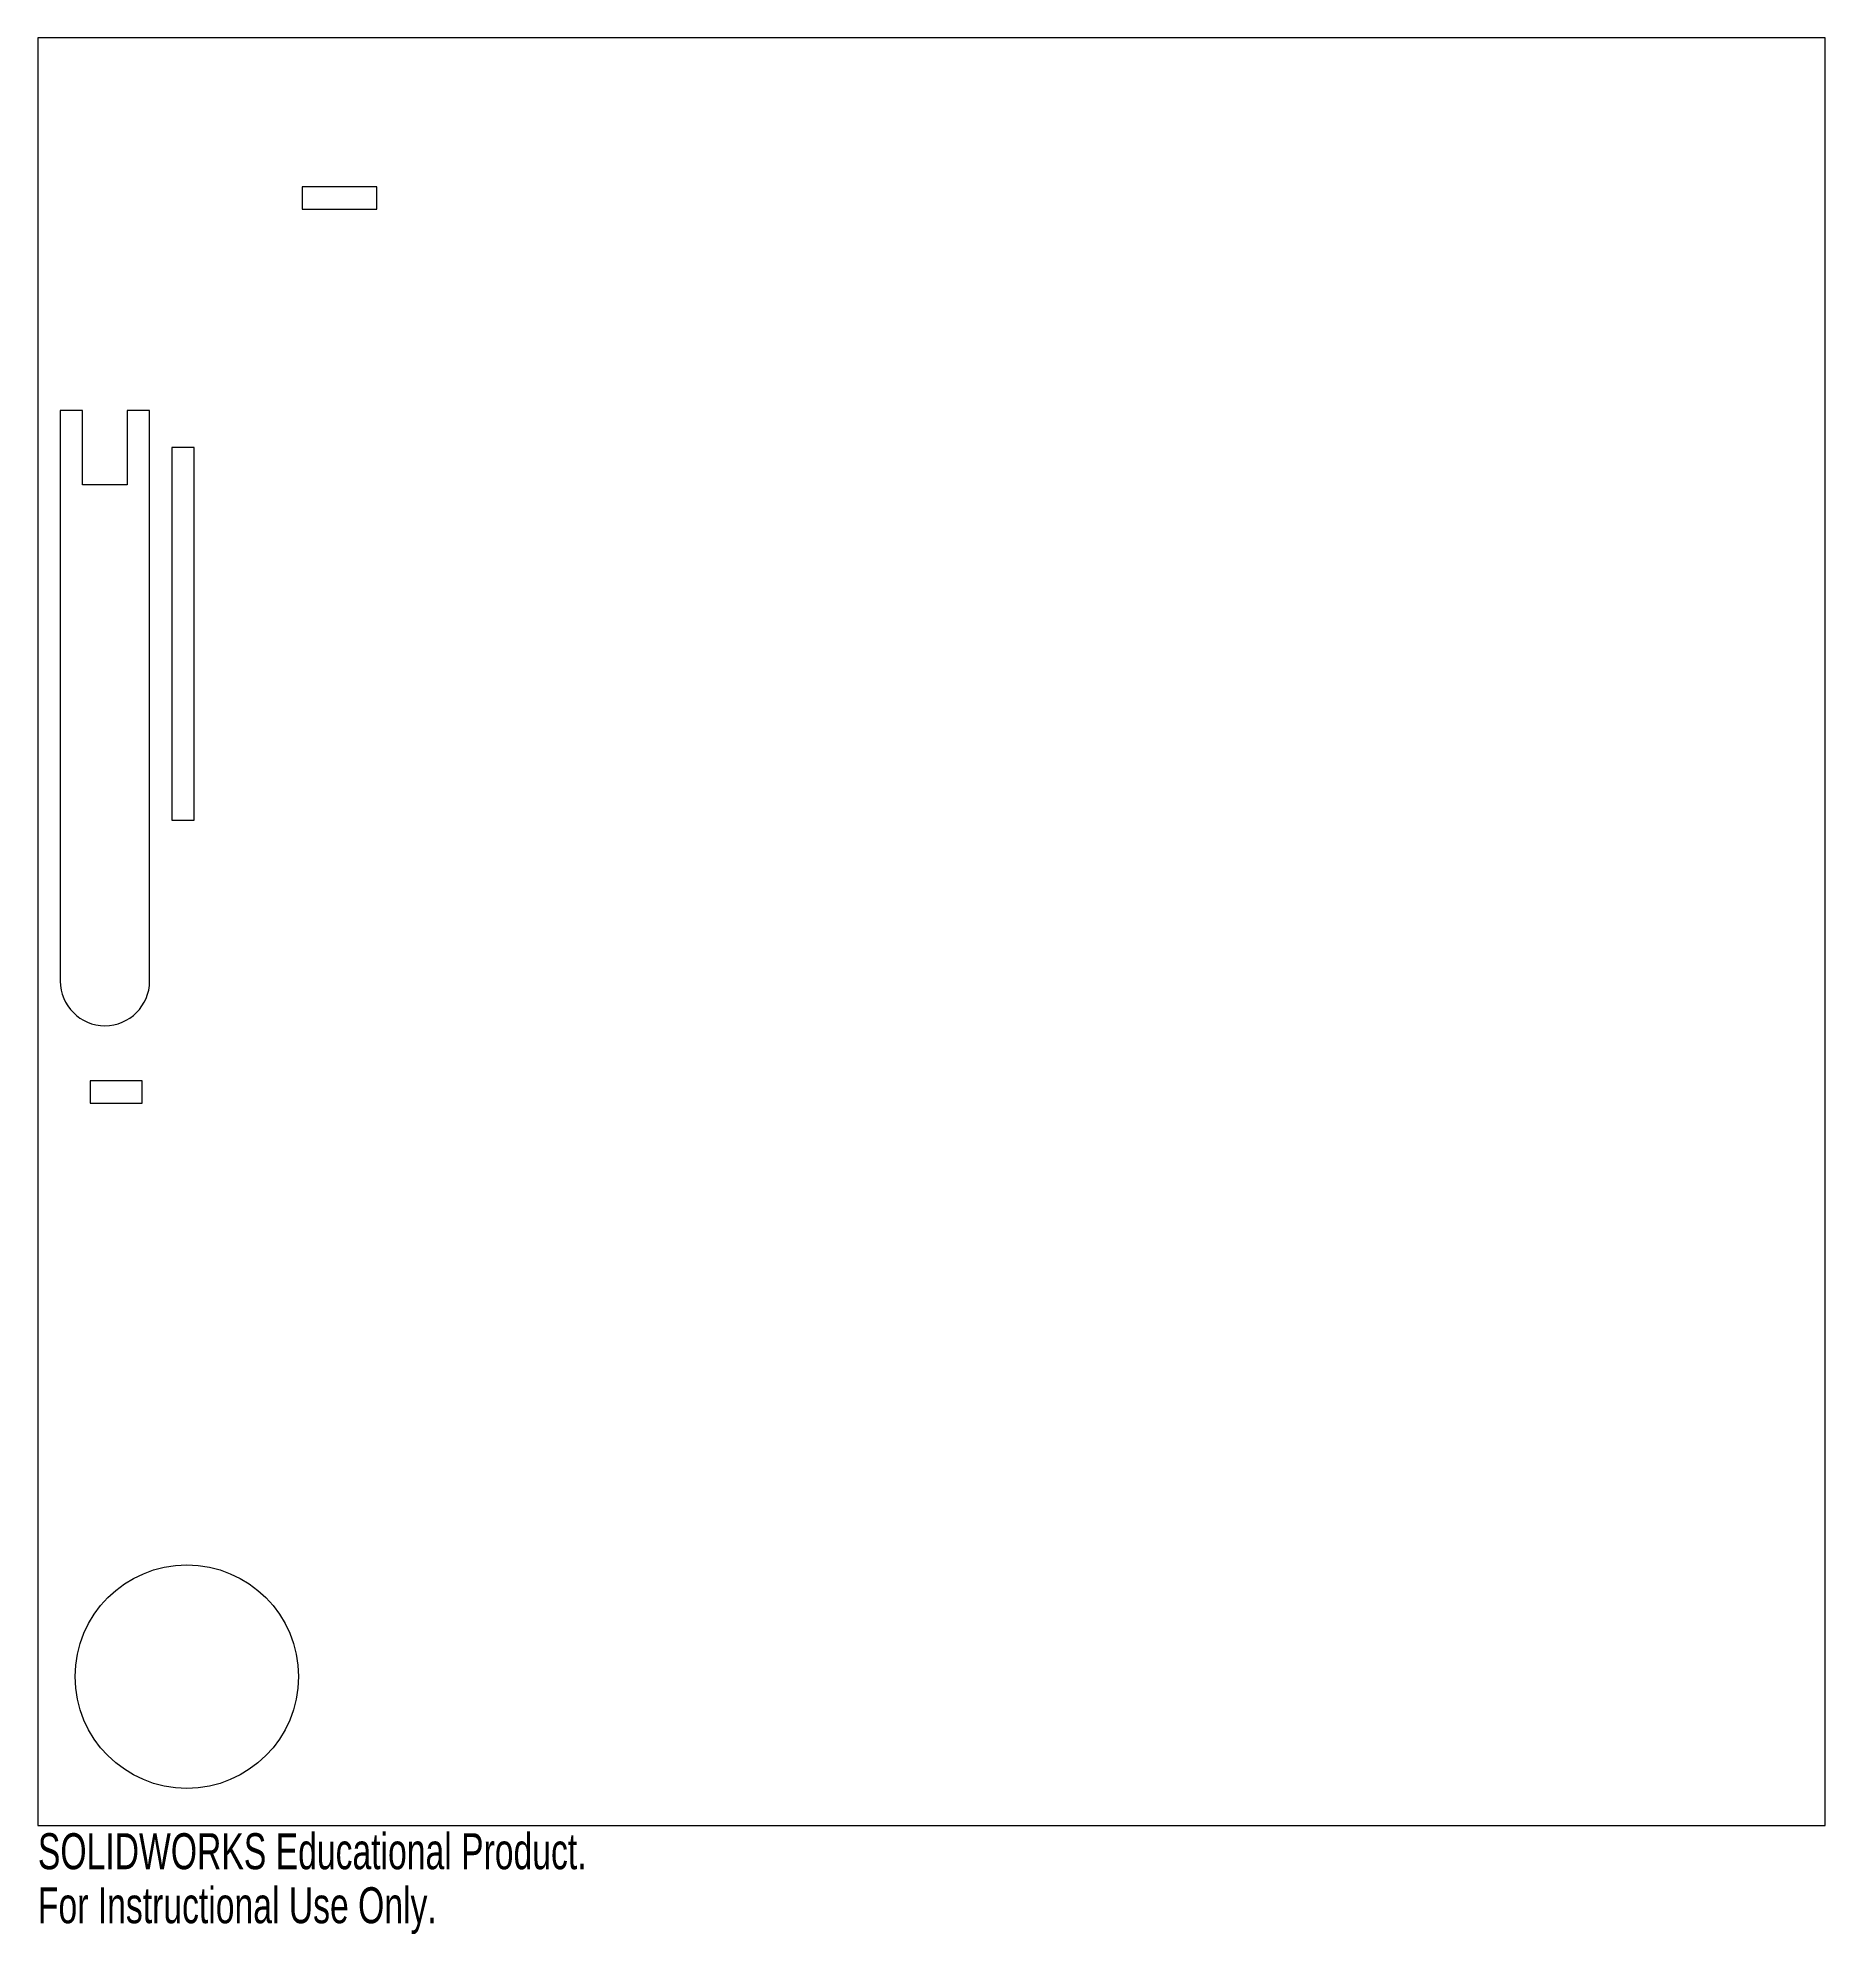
# Model space of a CAD drawing. Header units: millimetres. Extents: x -120 to 120, y -135 to 120.
import ezdxf

# ---------------------------------------------------------------- set-up
doc = ezdxf.new("R2010")
doc.units = ezdxf.units.MM
doc.styles.add('SLDTEXTSTYLE0', font='TXT', dxfattribs={"width": 0.7})

msp = doc.modelspace()

# ---------------------------------------------------------------- linework, layer by layer
at = {"color": 7, "linetype": 'Continuous', "lineweight": 15}
for p, q in [((120, 120), (-120, 120)), ((-120, 120), (-120, -120)), ((120, -120), (120, 120)), ((-84.5, 100), (-84.5, 97)), ((-74.5, 100), (-84.5, 100)), ((-74.5, 97), (-74.5, 100)), ((-84.5, 97), (-74.5, 97)), ((-117, 70), (-117, -6.61)), ((-114, 70), (-117, 70)), ((-114, 60), (-114, 70)), ((-105, 70), (-108, 70)), ((-108, 70), (-108, 60)), ((-105, -6.61), (-105, 70)), ((-102, 65), (-102, 15)), ((-99, 65), (-102, 65)), ((-99, 15), (-99, 65)), ((-108, 60), (-114, 60)), ((-102, 15), (-99, 15)), ((-113, -20), (-113, -23)), ((-106, -20), (-113, -20)), ((-106, -23), (-106, -20)), ((-113, -23), (-106, -23)), ((-120, -120), (120, -120))]:
    msp.add_line(p, q, dxfattribs=at)
msp.add_circle((-100, -100), 15, dxfattribs=at)
msp.add_arc((-111, -6.61), 6, 180, 0, dxfattribs=at)

# ---------------------------------------------------------------- texts
at = {"color": 7, "linetype": 'Continuous', "char_height": 4.8336, "attachment_point": 1, "style": 'SLDTEXTSTYLE0'}
for s, insert in [('SOLIDWORKS Educational Product.', (-120, -121.02)), ('For Instructional Use Only.', (-120, -128.27))]:
    msp.add_mtext(s, dxfattribs=dict(at, insert=insert))

doc.saveas('drawing.dxf')
